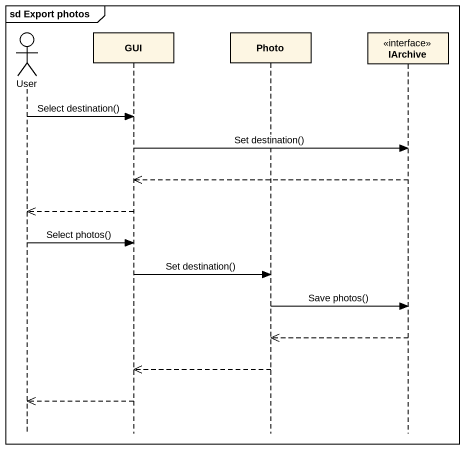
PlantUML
@startuml
mainframe sd Export photos
hide footbox
actor User
participant GUI
participant Photo
participant IArchive <<interface>>

User -> GUI : Select destination()
GUI -> IArchive : Set destination()
IArchive -->> GUI
GUI -->> User
User -> GUI : Select photos()
GUI -> Photo : Set destination()
Photo -> IArchive : Save photos()
IArchive -->> Photo
Photo -->> GUI
GUI -->> User
@enduml
